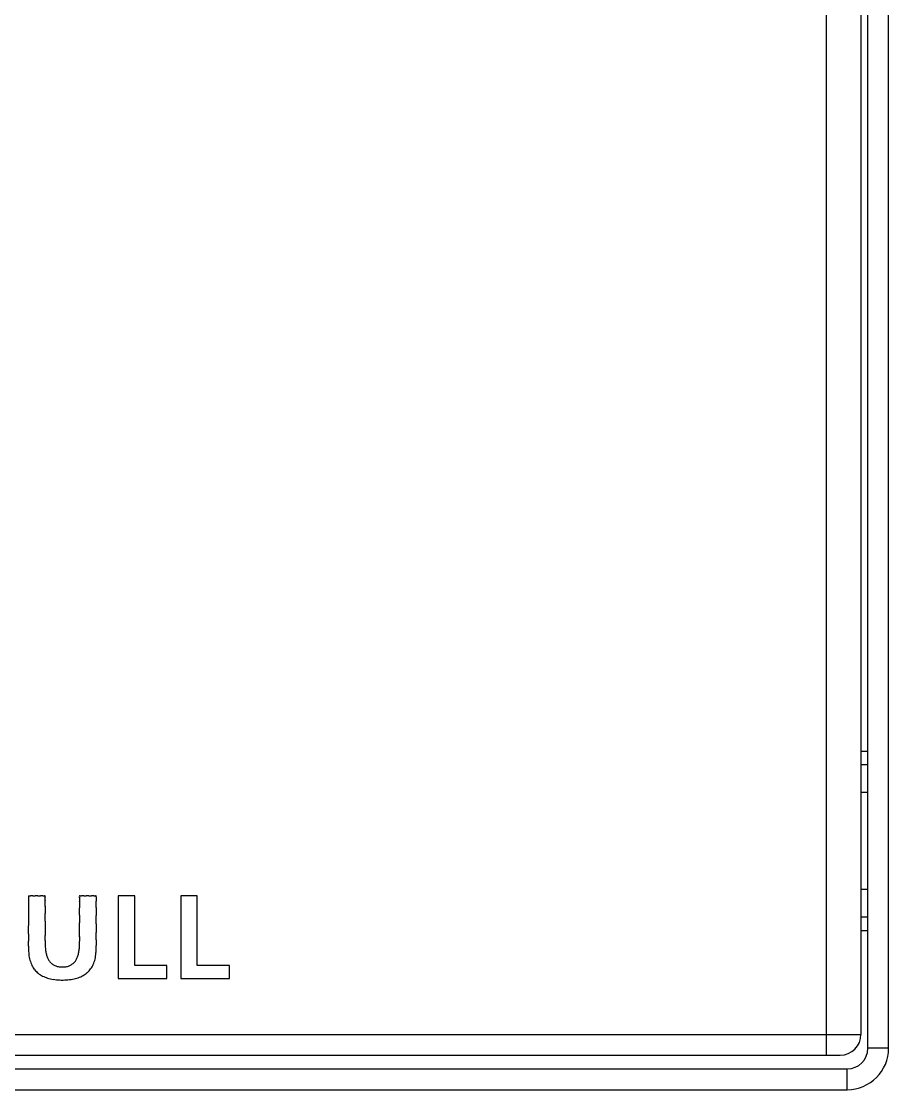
# Model space of a CAD drawing. Extents: x 174.2 to 222.4, y 163.3 to 260.6.
# Drawn here: x 186.12 to 198.67, y 224.04 to 239.5 of the extents above; entities that cross this region are included whole.
import ezdxf

# ---------------------------------------------------------------- set-up
doc = ezdxf.new("R2010")
doc.units = 0
doc.header["$LTSCALE"] = 23.1
doc.layers.get('0').update_dxf_attribs({"linetype": 'CONTINUOUS'})

msp = doc.modelspace()

# ---------------------------------------------------------------- linework, layer by layer
at = {"color": 7, "linetype": 'Continuous'}
for p, q in [((197.773, 224.535), (197.773, 257.635)), ((198.673, 224.635), (198.673, 257.635)), ((198.373, 224.635), (198.373, 257.335)), ((198.273, 257.135), (198.273, 224.835)), ((198.273, 228.935), (198.373, 228.935)), ((198.373, 228.735), (198.273, 228.735)), ((198.373, 228.335), (198.273, 228.335)), ((186.221, 226.841), (186.221, 226.409)), ((186.221, 226.841), (186.25, 226.841)), ((187.518, 226.841), (187.518, 225.643)), ((187.758, 226.841), (187.518, 226.841)), ((187.758, 225.832), (187.758, 226.841)), ((188.424, 226.841), (188.424, 225.643)), ((188.664, 226.841), (188.424, 226.841)), ((188.664, 225.832), (188.664, 226.841)), ((198.273, 226.935), (198.373, 226.935)), ((198.273, 226.535), (198.373, 226.535)), ((198.373, 226.335), (198.273, 226.335)), ((188.223, 225.832), (187.758, 225.832)), ((188.223, 225.643), (188.223, 225.832)), ((189.13, 225.832), (188.664, 225.832)), ((189.13, 225.643), (189.13, 225.832)), ((187.518, 225.643), (188.223, 225.643)), ((188.424, 225.643), (189.13, 225.643)), ((174.173, 224.835), (198.273, 224.835)), ((174.473, 224.535), (197.973, 224.535)), ((198.673, 224.635), (198.373, 224.635)), ((181.373, 224.335), (198.073, 224.335)), ((198.073, 224.035), (198.073, 224.335)), ((181.073, 224.035), (198.073, 224.035))]:
    msp.add_line(p, q, dxfattribs=at)
for centre, radius, start, end in [((186.266, 113.802), 113.04, 89.99217, 90.00783), ((186.3, 258.678), 31.837, 269.9669, 270.0331), ((186.338, 218.221), 8.621, 89.8703, 90.1297), ((186.376, 229.074), 2.233, 269.5182, 270.4818), ((186.411, 226.296), 0.545, 88.2997, 91.7003), ((186.439, 226.961), 0.12, 264.3858, 275.6142), ((186.456, 226.823), 0.0192, 73.5943, 106.4057), ((186.445, 226.834), 0.018, 337.0392, 25.5642), ((186.979, 226.83), 0.0224, 149.4733, 210.5267), ((186.964, 226.82), 0.0222, 79.7457, 100.2543), ((186.978, 227.006), 0.165, 266.2982, 273.7018), ((187.004, 226.072), 0.77, 88.8503, 91.1497), ((187.038, 229.782), 2.941, 269.6414, 270.3586), ((187.076, 221.545), 5.296, 89.7889, 90.2111), ((187.114, 229.099), 2.258, 269.5235, 270.4765), ((187.149, 226.264), 0.577, 88.3938, 91.6062), ((187.177, 226.968), 0.127, 264.7144, 275.2856), ((187.194, 226.822), 0.0204, 74.5745, 105.4255), ((187.183, 226.833), 0.0191, 335.8693, 26.483), ((186.651, 226.8), 0.192, 171.8525, 188.1475), ((190.45, 226.637), 3.989, 179.2577, 180.7423), ((185.52, 226.73), 0.942, 357.4397, 2.5603), ((187.733, 226.713), 0.775, 176.7115, 183.2885), ((186.798, 226.788), 0.165, 349.2991, 10.7009), ((187.399, 226.795), 0.201, 171.3939, 188.6061), ((186.214, 226.718), 0.987, 357.2962, 2.7038), ((170.645, 226.529), 15.817, 359.7973, 0.2027), ((199.607, 226.507), 12.648, 179.7456, 180.2544), ((183.738, 226.616), 3.222, 359.0583, 0.9417), ((191.376, 226.615), 4.177, 179.2153, 180.7847), ((170.879, 226.496), 16.321, 359.7826, 0.2174), ((-179.728, 226.349), 365.949, 359.99064, 0.00936), ((251.332, 226.418), 64.871, 179.95153, 180.04847), ((135.03, 226.396), 51.929, 359.9404, 0.0596), ((241.702, 226.373), 54.502, 179.9361, 180.0639), ((275.594, 226.238), 89.373, 179.96696, 180.03304), ((873.601, 226.315), 687.139, 179.995957, 180.004043), ((147.791, 226.229), 38.67, 359.9455, 0.0545), ((-181.717, 226.296), 368.676, 359.99276, 0.00724), ((213.425, 226.216), 26.465, 179.9269, 180.0731), ((112.096, 226.258), 75.104, 359.95906, 0.04094), ((166.566, 226.149), 19.655, 359.8911, 0.1089), ((189.369, 226.094), 3.148, 179.685, 180.315), ((187.053, 226.079), 0.832, 180.1266, 185.6884), ((193.041, 226.173), 6.58, 179.8285, 180.1715), ((187.594, 226.154), 1.133, 180.0483, 182.2174), ((187.111, 226.137), 0.649, 182.3364, 187.7264), ((186.346, 226.133), 0.613, 351.0934, 356.7088), ((185.978, 226.152), 0.981, 356.8127, 359.8876), ((182.897, 226.166), 4.062, 359.7794, 0.2206), ((186.254, 226.081), 0.946, 355.9972, 359.9141), ((211.993, 226.164), 24.793, 179.906, 180.094), ((182.635, 226.102), 4.565, 359.7265, 0.2735), ((186.761, 226.051), 0.539, 185.8397, 195.335), ((186.646, 226.019), 0.419, 195.2886, 206.2916), ((186.948, 226.114), 0.484, 187.6162, 194.2541), ((186.813, 226.079), 0.345, 194.2288, 202.7733), ((186.732, 226.045), 0.257, 202.7591, 213.3933), ((186.701, 226.039), 0.244, 324.2092, 335.2672), ((186.628, 226.072), 0.324, 335.2669, 344.2233), ((186.505, 226.107), 0.452, 344.1973, 351.1894), ((186.755, 226.026), 0.441, 336.058, 346.7198), ((186.63, 226.056), 0.569, 346.6333, 355.8386), ((186.582, 225.988), 0.349, 206.4194, 218.7122), ((186.57, 225.98), 0.333, 218.8811, 231.3819), ((186.69, 226.018), 0.207, 213.4723, 226.0089), ((186.679, 226.007), 0.191, 226.2048, 239.6866), ((186.686, 226.021), 0.207, 239.887, 252.952), ((186.702, 226.076), 0.265, 253.1163, 264.3727), ((186.71, 226.146), 0.334, 264.1161, 274.0233), ((186.716, 226.094), 0.283, 273.6036, 284.4099), ((186.732, 226.028), 0.215, 284.5627, 297.377), ((186.742, 226.008), 0.192, 297.5605, 311.0643), ((186.736, 226.014), 0.201, 311.2765, 324.1063), ((186.852, 225.979), 0.333, 311.1081, 323.6598), ((186.831, 225.993), 0.358, 323.8209, 335.9417), ((186.589, 226.005), 0.365, 231.5283, 243.1397), ((186.627, 226.08), 0.449, 243.2034, 253.1889), ((186.667, 226.215), 0.59, 253.1756, 261.3944), ((186.701, 226.44), 0.817, 261.3973, 267.8817), ((186.711, 226.587), 0.965, 267.6461, 273.4644), ((186.725, 226.388), 0.765, 273.2994, 280.1014), ((186.762, 226.183), 0.557, 280.1, 288.6641), ((186.803, 226.061), 0.428, 288.6625, 299.0019), ((186.838, 225.997), 0.355, 299.0824, 310.9486), ((197.973, 224.835), 0.3, 270, 360), ((198.073, 224.635), 0.6, 270, 0), ((198.073, 224.635), 0.3, 270, 0)]:
    msp.add_arc(centre, radius, start, end, dxfattribs=at)

doc.saveas('drawing.dxf')
